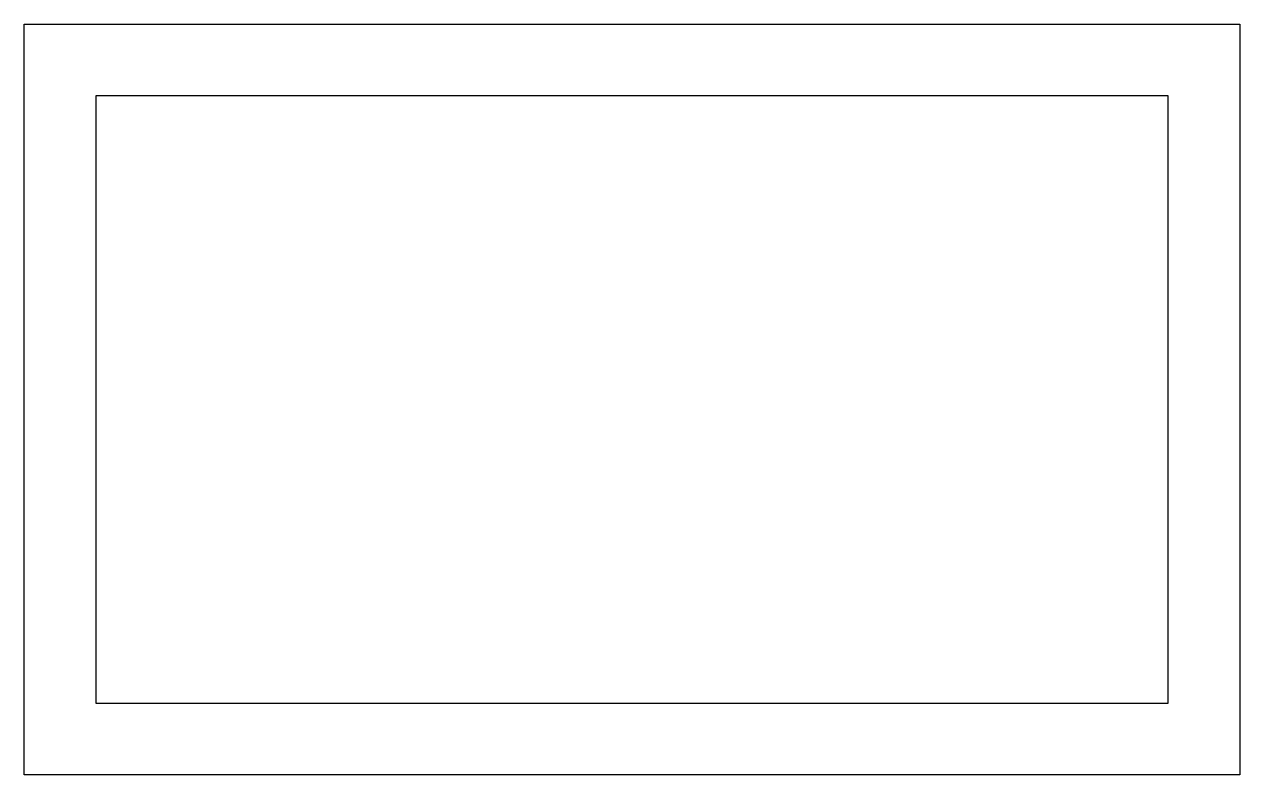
# Model space of a CAD drawing. Header units: millimetres. Extents: x -85 to 85, y -53 to 53.
import ezdxf

# ---------------------------------------------------------------- set-up
doc = ezdxf.new("R2010")
doc.units = ezdxf.units.MM
doc.layers.get('0').update_dxf_attribs({"linetype": 'CONTINUOUS'})

msp = doc.modelspace()

# ---------------------------------------------------------------- linework, layer by layer
for points in [[(85, -52.5), (-85, -52.5), (-85, 52.5), (85, 52.5)], [(75, 42.5), (-75, 42.5), (-75, -42.5), (75, -42.5)]]:
    msp.add_lwpolyline(points, close=True)

doc.saveas('drawing.dxf')
